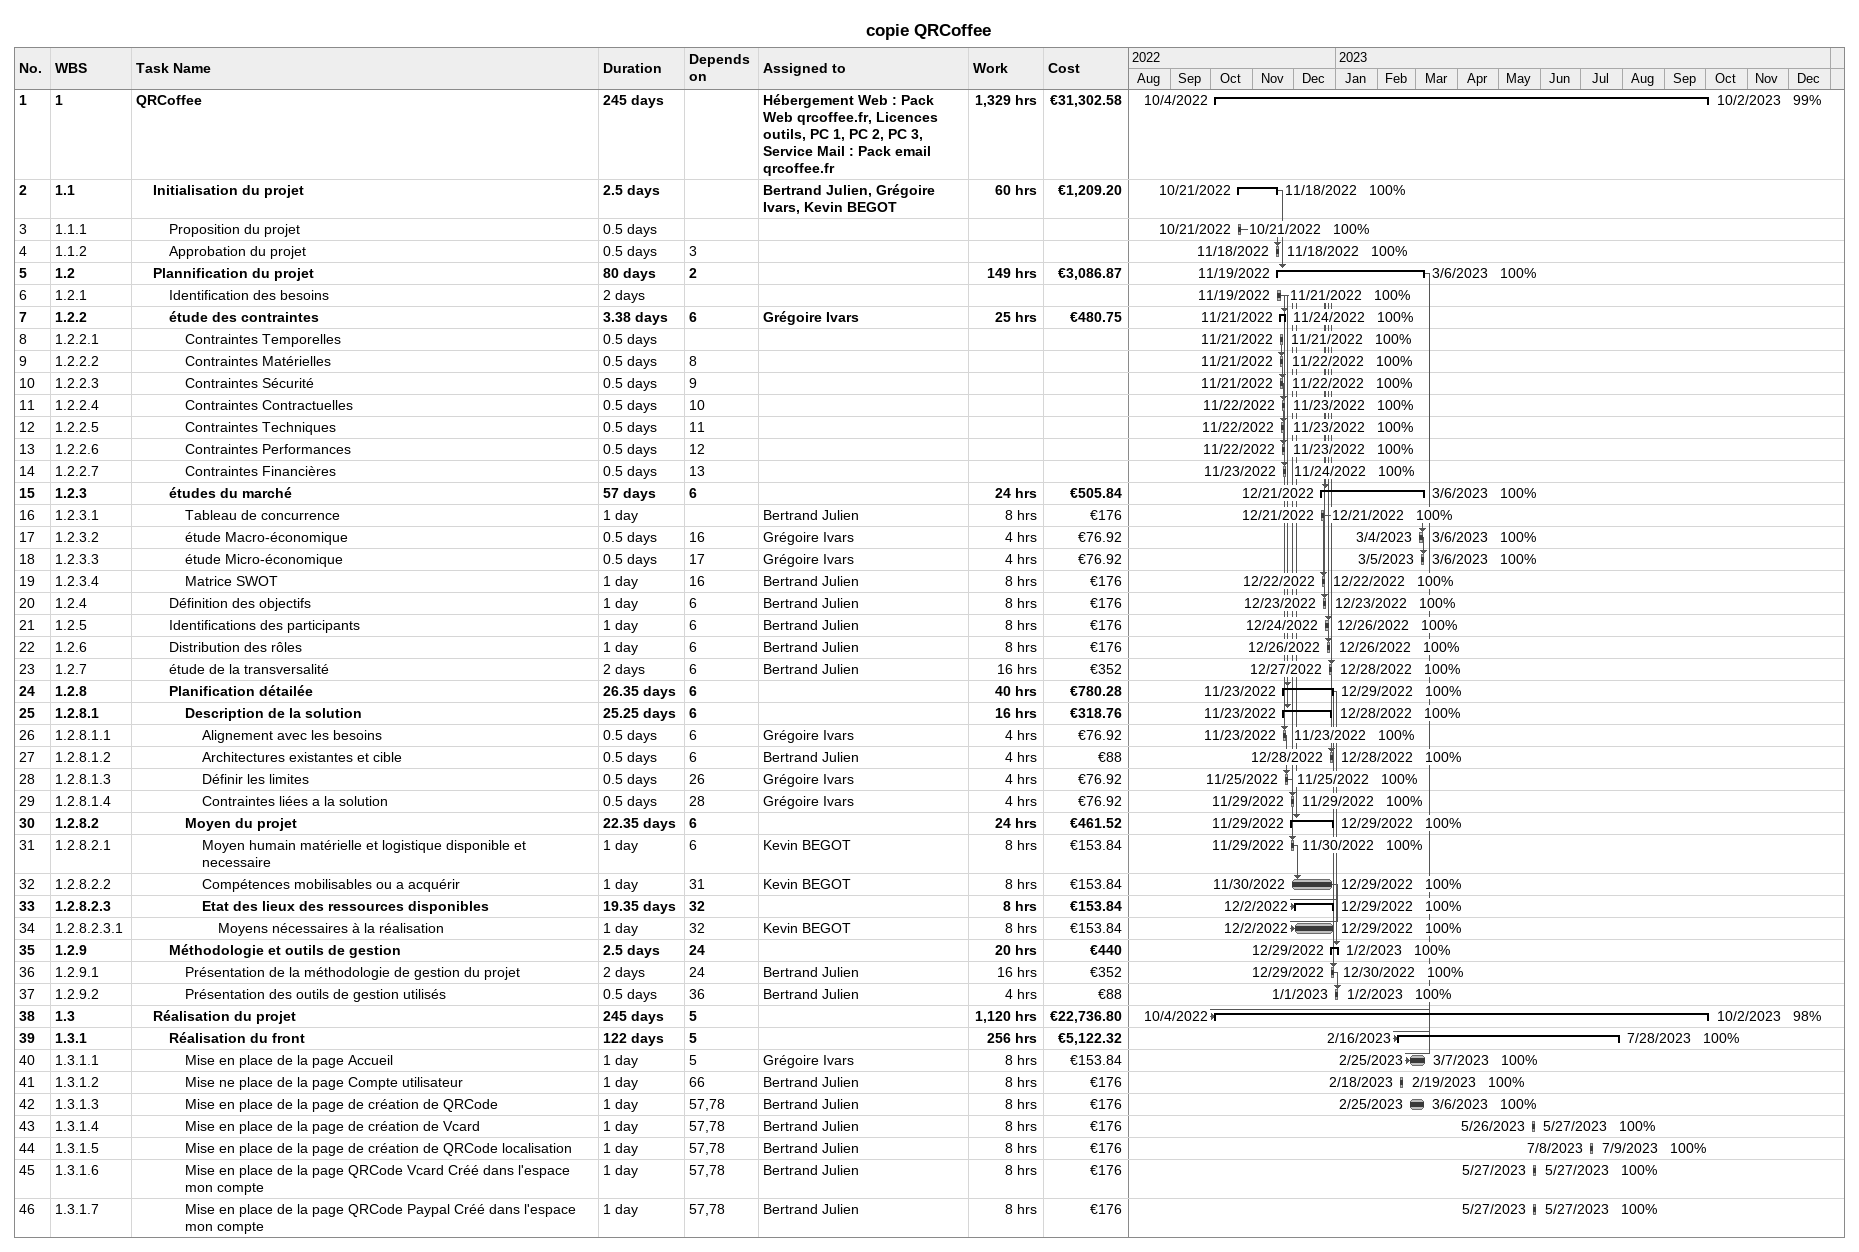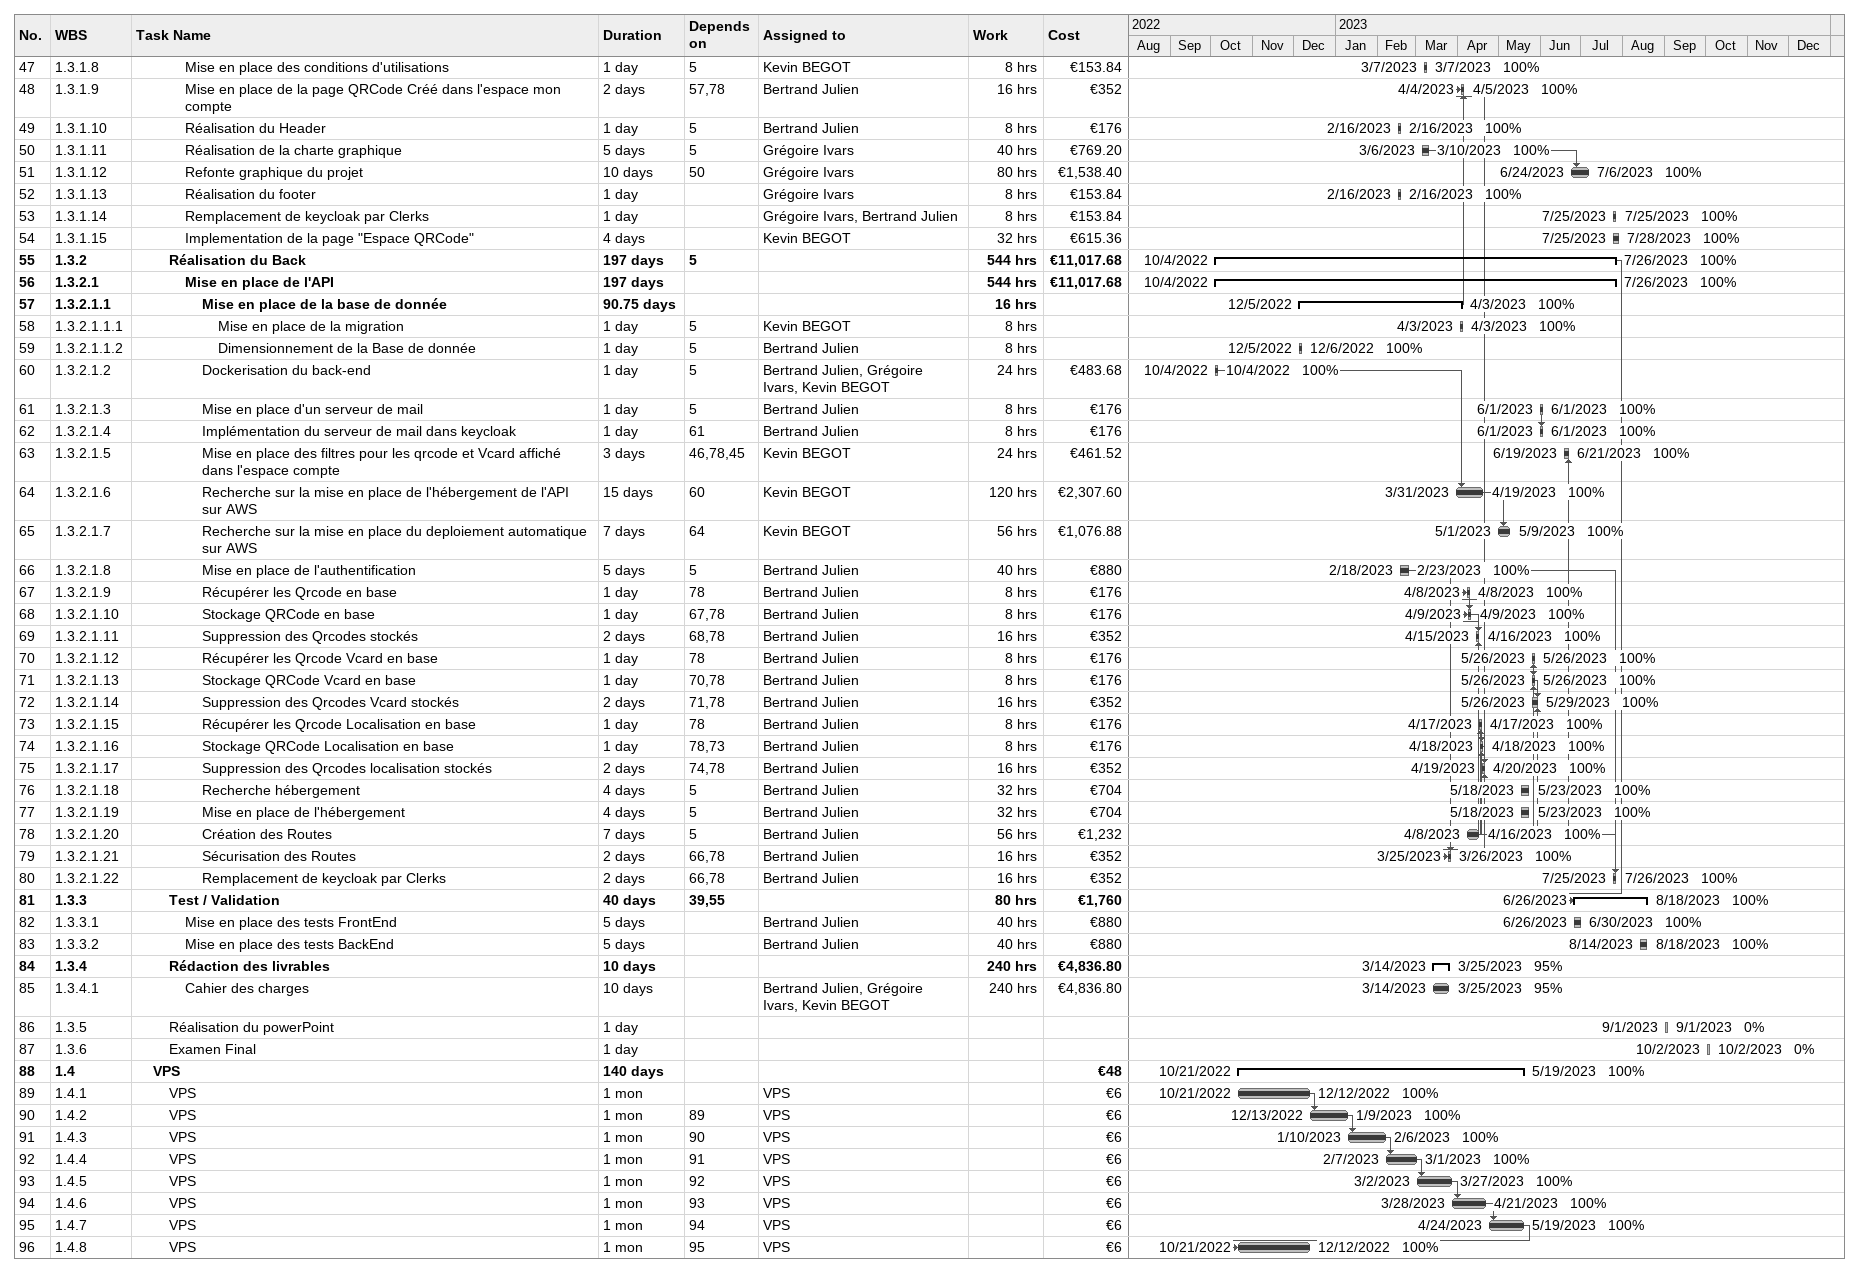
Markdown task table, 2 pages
copie QRCoffee

| ID | WBS | Task | Duration | Start | Finish | Predecessors | Resources | % complete | Work (h) | Cost (€) |
|---|---|---|---|---|---|---|---|---|---|---|
| 1 | 1 | **QRCoffee** | 245d | 2022-10-04 | 2023-10-02 |  | Hébergement Web : Pack Web qrcoffee.fr, Licences outils, PC 1, PC 2, PC 3, Service Mail : Pack email qrcoffee.fr | 99 | 1329 | 31302.58 |
| 2 | 1.1 | **Initialisation du projet** | 2.5d | 2022-10-21 | 2022-11-18 |  | Bertrand Julien, Grégoire Ivars, Kevin BEGOT | 100 | 60 | 1209.20 |
| 3 | 1.1.1 | Proposition du projet | 0.5d | 2022-10-21 | 2022-10-21 |  |  | 100 |  |  |
| 4 | 1.1.2 | Approbation du projet | 0.5d | 2022-11-18 | 2022-11-18 | 3 |  | 100 |  |  |
| 5 | 1.2 | **Plannification du projet** | 80d | 2022-11-19 | 2023-03-06 | 2 |  | 100 | 149 | 3086.87 |
| 6 | 1.2.1 | Identification des besoins | 2d | 2022-11-19 | 2022-11-21 |  |  | 100 |  |  |
| 7 | 1.2.2 | **étude des contraintes** | 3.38d | 2022-11-21 | 2022-11-24 | 6 | Grégoire Ivars | 100 | 25 | 480.75 |
| 8 | 1.2.2.1 | Contraintes Temporelles | 0.5d | 2022-11-21 | 2022-11-21 |  |  | 100 |  |  |
| 9 | 1.2.2.2 | Contraintes Matérielles | 0.5d | 2022-11-21 | 2022-11-22 | 8 |  | 100 |  |  |
| 10 | 1.2.2.3 | Contraintes Sécurité | 0.5d | 2022-11-21 | 2022-11-22 | 9 |  | 100 |  |  |
| 11 | 1.2.2.4 | Contraintes Contractuelles | 0.5d | 2022-11-22 | 2022-11-23 | 10 |  | 100 |  |  |
| 12 | 1.2.2.5 | Contraintes Techniques | 0.5d | 2022-11-22 | 2022-11-23 | 11 |  | 100 |  |  |
| 13 | 1.2.2.6 | Contraintes Performances | 0.5d | 2022-11-22 | 2022-11-23 | 12 |  | 100 |  |  |
| 14 | 1.2.2.7 | Contraintes Financières | 0.5d | 2022-11-23 | 2022-11-24 | 13 |  | 100 |  |  |
| 15 | 1.2.3 | **études du marché** | 57d | 2022-12-21 | 2023-03-06 | 6 |  | 100 | 24 | 505.84 |
| 16 | 1.2.3.1 | Tableau de concurrence | 1d | 2022-12-21 | 2022-12-21 |  | Bertrand Julien | 100 | 8 | 176 |
| 17 | 1.2.3.2 | étude Macro-économique | 0.5d | 2023-03-04 | 2023-03-06 | 16 | Grégoire Ivars | 100 | 4 | 76.92 |
| 18 | 1.2.3.3 | étude Micro-économique | 0.5d | 2023-03-05 | 2023-03-06 | 17 | Grégoire Ivars | 100 | 4 | 76.92 |
| 19 | 1.2.3.4 | Matrice SWOT | 1d | 2022-12-22 | 2022-12-22 | 16 | Bertrand Julien | 100 | 8 | 176 |
| 20 | 1.2.4 | Définition des objectifs | 1d | 2022-12-23 | 2022-12-23 | 6 | Bertrand Julien | 100 | 8 | 176 |
| 21 | 1.2.5 | Identifications des participants | 1d | 2022-12-24 | 2022-12-26 | 6 | Bertrand Julien | 100 | 8 | 176 |
| 22 | 1.2.6 | Distribution des rôles | 1d | 2022-12-26 | 2022-12-26 | 6 | Bertrand Julien | 100 | 8 | 176 |
| 23 | 1.2.7 | étude de la transversalité | 2d | 2022-12-27 | 2022-12-28 | 6 | Bertrand Julien | 100 | 16 | 352 |
| 24 | 1.2.8 | **Planification détailée** | 26.35d | 2022-11-23 | 2022-12-29 | 6 |  | 100 | 40 | 780.28 |
| 25 | 1.2.8.1 | **Description de la solution** | 25.25d | 2022-11-23 | 2022-12-28 | 6 |  | 100 | 16 | 318.76 |
| 26 | 1.2.8.1.1 | Alignement avec les besoins | 0.5d | 2022-11-23 | 2022-11-23 | 6 | Grégoire Ivars | 100 | 4 | 76.92 |
| 27 | 1.2.8.1.2 | Architectures existantes et cible | 0.5d | 2022-12-28 | 2022-12-28 | 6 | Bertrand Julien | 100 | 4 | 88 |
| 28 | 1.2.8.1.3 | Définir les limites | 0.5d | 2022-11-25 | 2022-11-25 | 26 | Grégoire Ivars | 100 | 4 | 76.92 |
| 29 | 1.2.8.1.4 | Contraintes liées a la solution | 0.5d | 2022-11-29 | 2022-11-29 | 28 | Grégoire Ivars | 100 | 4 | 76.92 |
| 30 | 1.2.8.2 | **Moyen du projet** | 22.35d | 2022-11-29 | 2022-12-29 | 6 |  | 100 | 24 | 461.52 |
| 31 | 1.2.8.2.1 | Moyen humain matérielle et logistique disponible et necessaire | 1d | 2022-11-29 | 2022-11-30 | 6 | Kevin BEGOT | 100 | 8 | 153.84 |
| 32 | 1.2.8.2.2 | Compétences mobilisables ou a acquérir | 1d | 2022-11-30 | 2022-12-29 | 31 | Kevin BEGOT | 100 | 8 | 153.84 |
| 33 | 1.2.8.2.3 | **Etat des lieux des ressources disponibles** | 19.35d | 2022-12-02 | 2022-12-29 | 32 |  | 100 | 8 | 153.84 |
| 34 | 1.2.8.2.3.1 | Moyens nécessaires à la réalisation | 1d | 2022-12-02 | 2022-12-29 | 32 | Kevin BEGOT | 100 | 8 | 153.84 |
| 35 | 1.2.9 | **Méthodologie et outils de gestion** | 2.5d | 2022-12-29 | 2023-01-02 | 24 |  | 100 | 20 | 440 |
| 36 | 1.2.9.1 | Présentation de la méthodologie de gestion du projet | 2d | 2022-12-29 | 2022-12-30 | 24 | Bertrand Julien | 100 | 16 | 352 |
| 37 | 1.2.9.2 | Présentation des outils de gestion utilisés | 0.5d | 2023-01-01 | 2023-01-02 | 36 | Bertrand Julien | 100 | 4 | 88 |
| 38 | 1.3 | **Réalisation du projet** | 245d | 2022-10-04 | 2023-10-02 | 5 |  | 98 | 1120 | 22736.80 |
| 39 | 1.3.1 | **Réalisation du front** | 122d | 2023-02-16 | 2023-07-28 | 5 |  | 100 | 256 | 5122.32 |
| 40 | 1.3.1.1 | Mise en place de la page Accueil | 1d | 2023-02-25 | 2023-03-07 | 5 | Grégoire Ivars | 100 | 8 | 153.84 |
| 41 | 1.3.1.2 | Mise ne place de la page Compte utilisateur | 1d | 2023-02-18 | 2023-02-19 | 66 | Bertrand Julien | 100 | 8 | 176 |
| 42 | 1.3.1.3 | Mise en place de la page de création de QRCode | 1d | 2023-02-25 | 2023-03-06 | 57, 78 | Bertrand Julien | 100 | 8 | 176 |
| 43 | 1.3.1.4 | Mise en place de la page de création de Vcard | 1d | 2023-05-26 | 2023-05-27 | 57, 78 | Bertrand Julien | 100 | 8 | 176 |
| 44 | 1.3.1.5 | Mise en place de la page de création de QRCode localisation | 1d | 2023-07-08 | 2023-07-09 | 57, 78 | Bertrand Julien | 100 | 8 | 176 |
| 45 | 1.3.1.6 | Mise en place de la page QRCode Vcard Créé dans l'espace mon compte | 1d | 2023-05-27 | 2023-05-27 | 57, 78 | Bertrand Julien | 100 | 8 | 176 |
| 46 | 1.3.1.7 | Mise en place de la page QRCode Paypal Créé dans l'espace mon compte | 1d | 2023-05-27 | 2023-05-27 | 57, 78 | Bertrand Julien | 100 | 8 | 176 |
| 47 | 1.3.1.8 | Mise en place des conditions d'utilisations | 1d | 2023-03-07 | 2023-03-07 | 5 | Kevin BEGOT | 100 | 8 | 153.84 |
| 48 | 1.3.1.9 | Mise en place de la page QRCode Créé dans l'espace mon compte | 2d | 2023-04-04 | 2023-04-05 | 57, 78 | Bertrand Julien | 100 | 16 | 352 |
| 49 | 1.3.1.10 | Réalisation du Header | 1d | 2023-02-16 | 2023-02-16 | 5 | Bertrand Julien | 100 | 8 | 176 |
| 50 | 1.3.1.11 | Réalisation de la charte graphique | 5d | 2023-03-06 | 2023-03-10 | 5 | Grégoire Ivars | 100 | 40 | 769.20 |
| 51 | 1.3.1.12 | Refonte graphique du projet | 10d | 2023-06-24 | 2023-07-06 | 50 | Grégoire Ivars | 100 | 80 | 1538.40 |
| 52 | 1.3.1.13 | Réalisation du footer | 1d | 2023-02-16 | 2023-02-16 |  | Grégoire Ivars | 100 | 8 | 153.84 |
| 53 | 1.3.1.14 | Remplacement de keycloak par Clerks | 1d | 2023-07-25 | 2023-07-25 |  | Grégoire Ivars, Bertrand Julien | 100 | 8 | 153.84 |
| 54 | 1.3.1.15 | Implementation de la page "Espace QRCode" | 4d | 2023-07-25 | 2023-07-28 |  | Kevin BEGOT | 100 | 32 | 615.36 |
| 55 | 1.3.2 | **Réalisation du Back** | 197d | 2022-10-04 | 2023-07-26 | 5 |  | 100 | 544 | 11017.68 |
| 56 | 1.3.2.1 | **Mise en place de l'API** | 197d | 2022-10-04 | 2023-07-26 |  |  | 100 | 544 | 11017.68 |
| 57 | 1.3.2.1.1 | **Mise en place de la base de donnée** | 90.75d | 2022-12-05 | 2023-04-03 |  |  | 100 | 16 |  |
| 58 | 1.3.2.1.1.1 | Mise en place de la migration | 1d | 2023-04-03 | 2023-04-03 | 5 | Kevin BEGOT | 100 | 8 |  |
| 59 | 1.3.2.1.1.2 | Dimensionnement de la Base de donnée | 1d | 2022-12-05 | 2022-12-06 | 5 | Bertrand Julien | 100 | 8 |  |
| 60 | 1.3.2.1.2 | Dockerisation du back-end | 1d | 2022-10-04 | 2022-10-04 | 5 | Bertrand Julien, Grégoire Ivars, Kevin BEGOT | 100 | 24 | 483.68 |
| 61 | 1.3.2.1.3 | Mise en place d'un serveur de mail | 1d | 2023-06-01 | 2023-06-01 | 5 | Bertrand Julien | 100 | 8 | 176 |
| 62 | 1.3.2.1.4 | Implémentation du serveur de mail dans keycloak | 1d | 2023-06-01 | 2023-06-01 | 61 | Bertrand Julien | 100 | 8 | 176 |
| 63 | 1.3.2.1.5 | Mise en place des filtres pour les qrcode et Vcard affiché dans l'espace compte | 3d | 2023-06-19 | 2023-06-21 | 46, 78, 45 | Kevin BEGOT | 100 | 24 | 461.52 |
| 64 | 1.3.2.1.6 | Recherche sur la mise en place de l'hébergement de l'API sur AWS | 15d | 2023-03-31 | 2023-04-19 | 60 | Kevin BEGOT | 100 | 120 | 2307.60 |
| 65 | 1.3.2.1.7 | Recherche sur la mise en place du deploiement automatique sur AWS | 7d | 2023-05-01 | 2023-05-09 | 64 | Kevin BEGOT | 100 | 56 | 1076.88 |
| 66 | 1.3.2.1.8 | Mise en place de l'authentification | 5d | 2023-02-18 | 2023-02-23 | 5 | Bertrand Julien | 100 | 40 | 880 |
| 67 | 1.3.2.1.9 | Récupérer les Qrcode en base | 1d | 2023-04-08 | 2023-04-08 | 78 | Bertrand Julien | 100 | 8 | 176 |
| 68 | 1.3.2.1.10 | Stockage QRCode en base | 1d | 2023-04-09 | 2023-04-09 | 67, 78 | Bertrand Julien | 100 | 8 | 176 |
| 69 | 1.3.2.1.11 | Suppression des Qrcodes stockés | 2d | 2023-04-15 | 2023-04-16 | 68, 78 | Bertrand Julien | 100 | 16 | 352 |
| 70 | 1.3.2.1.12 | Récupérer les Qrcode Vcard en base | 1d | 2023-05-26 | 2023-05-26 | 78 | Bertrand Julien | 100 | 8 | 176 |
| 71 | 1.3.2.1.13 | Stockage QRCode Vcard en base | 1d | 2023-05-26 | 2023-05-26 | 70, 78 | Bertrand Julien | 100 | 8 | 176 |
| 72 | 1.3.2.1.14 | Suppression des Qrcodes Vcard stockés | 2d | 2023-05-26 | 2023-05-29 | 71, 78 | Bertrand Julien | 100 | 16 | 352 |
| 73 | 1.3.2.1.15 | Récupérer les Qrcode Localisation en base | 1d | 2023-04-17 | 2023-04-17 | 78 | Bertrand Julien | 100 | 8 | 176 |
| 74 | 1.3.2.1.16 | Stockage QRCode Localisation en base | 1d | 2023-04-18 | 2023-04-18 | 78, 73 | Bertrand Julien | 100 | 8 | 176 |
| 75 | 1.3.2.1.17 | Suppression des Qrcodes localisation stockés | 2d | 2023-04-19 | 2023-04-20 | 74, 78 | Bertrand Julien | 100 | 16 | 352 |
| 76 | 1.3.2.1.18 | Recherche hébergement | 4d | 2023-05-18 | 2023-05-23 | 5 | Bertrand Julien | 100 | 32 | 704 |
| 77 | 1.3.2.1.19 | Mise en place de l'hébergement | 4d | 2023-05-18 | 2023-05-23 | 5 | Bertrand Julien | 100 | 32 | 704 |
| 78 | 1.3.2.1.20 | Création des Routes | 7d | 2023-04-08 | 2023-04-16 | 5 | Bertrand Julien | 100 | 56 | 1232 |
| 79 | 1.3.2.1.21 | Sécurisation des Routes | 2d | 2023-03-25 | 2023-03-26 | 66, 78 | Bertrand Julien | 100 | 16 | 352 |
| 80 | 1.3.2.1.22 | Remplacement de keycloak par Clerks | 2d | 2023-07-25 | 2023-07-26 | 66, 78 | Bertrand Julien | 100 | 16 | 352 |
| 81 | 1.3.3 | **Test / Validation** | 40d | 2023-06-26 | 2023-08-18 | 39, 55 |  | 100 | 80 | 1760 |
| 82 | 1.3.3.1 | Mise en place des tests FrontEnd | 5d | 2023-06-26 | 2023-06-30 |  | Bertrand Julien | 100 | 40 | 880 |
| 83 | 1.3.3.2 | Mise en place des tests BackEnd | 5d | 2023-08-14 | 2023-08-18 |  | Bertrand Julien | 100 | 40 | 880 |
| 84 | 1.3.4 | **Rédaction des livrables** | 10d | 2023-03-14 | 2023-03-25 |  |  | 95 | 240 | 4836.80 |
| 85 | 1.3.4.1 | Cahier des charges | 10d | 2023-03-14 | 2023-03-25 |  | Bertrand Julien, Grégoire Ivars, Kevin BEGOT | 95 | 240 | 4836.80 |
| 86 | 1.3.5 | Réalisation du powerPoint | 1d | 2023-09-01 | 2023-09-01 |  |  | 0 |  |  |
| 87 | 1.3.6 | Examen Final | 1d | 2023-10-02 | 2023-10-02 |  |  | 0 |  |  |
| 88 | 1.4 | **VPS** | 140d | 2022-10-21 | 2023-05-19 |  |  | 100 |  | 48 |
| 89 | 1.4.1 | VPS | 1mo | 2022-10-21 | 2022-12-12 |  | VPS | 100 |  | 6 |
| 90 | 1.4.2 | VPS | 1mo | 2022-12-13 | 2023-01-09 | 89 | VPS | 100 |  | 6 |
| 91 | 1.4.3 | VPS | 1mo | 2023-01-10 | 2023-02-06 | 90 | VPS | 100 |  | 6 |
| 92 | 1.4.4 | VPS | 1mo | 2023-02-07 | 2023-03-01 | 91 | VPS | 100 |  | 6 |
| 93 | 1.4.5 | VPS | 1mo | 2023-03-02 | 2023-03-27 | 92 | VPS | 100 |  | 6 |
| 94 | 1.4.6 | VPS | 1mo | 2023-03-28 | 2023-04-21 | 93 | VPS | 100 |  | 6 |
| 95 | 1.4.7 | VPS | 1mo | 2023-04-24 | 2023-05-19 | 94 | VPS | 100 |  | 6 |
| 96 | 1.4.8 | VPS | 1mo | 2022-10-21 | 2022-12-12 | 95 | VPS | 100 |  | 6 |
